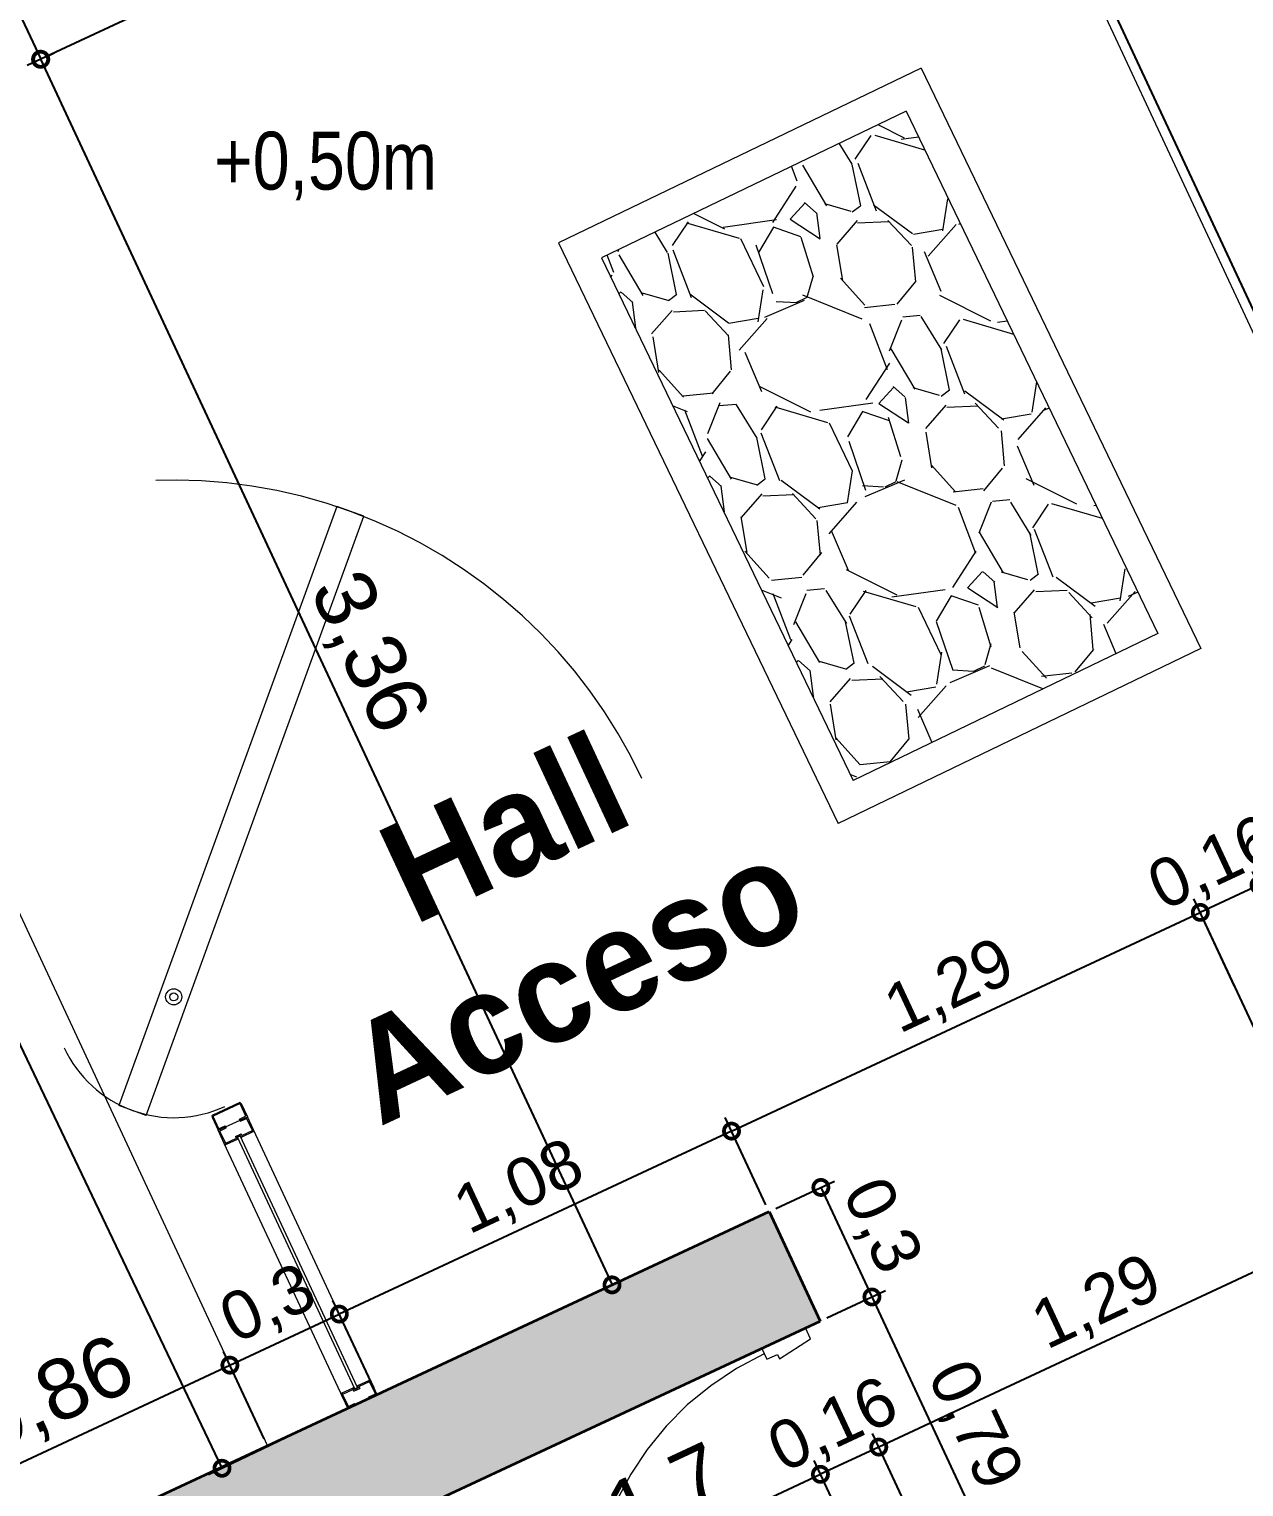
# Model space of a CAD drawing. Header units: millimetres. Extents: x 110427 to 125914, y 76277 to 76441.
# Drawn here: x 114094.767 to 114097.785, y 76331.311 to 76334.93 of the extents above; entities that cross this region are included whole.
import ezdxf

# ---------------------------------------------------------------- set-up
doc = ezdxf.new("R2010")
doc.units = ezdxf.units.MM
doc.linetypes.add('JIS_02_0.7', pattern=[1.35, 0.75, -0.6])
for name, color, linetype, lineweight in [('04_CIVIL A CONSTRUIR', 250, 'Continuous', 35), ('06_CIVIL VISTAS GRUESA', 244, 'Continuous', 13), ('07_CIVIL VISTAS MEDIA', 143, 'Continuous', 9), ('08_CIVIL VISTAS FINO', 251, 'Continuous', 5), ('09_CIVIL PROYECCIONES', 230, 'JIS_02_0.7', 5), ('11_CARPINTERIA Y MOBILIARIO', 141, 'Continuous', 9), ('12_HATCH', 8, 'Continuous', 9), ('12_TEXTOS', 4, 'Continuous', 40), ('13_COTAS', 8, 'Continuous', 9)]:
    doc.layers.add(name, color=color, linetype=linetype, lineweight=lineweight)
doc.layers.add('Hatch', color=251, linetype='Continuous')
doc.styles.add('JDS1', font='GOTHICB.TTF')
doc.styles.get("Standard").update_dxf_attribs({"font": 'arial.ttf'})
doc.styles.add('Swis721 BT', font='swiss.ttf')
doc.dimstyles.new('ISO-23', dxfattribs={"dimscale": 0.03, "dimtxt": 5, "dimasz": 2.5, "dimexe": 1.25, "dimexo": 0.625, "dimtad": 1, "dimtxsty": 'Swis721 BT', "dimblk": 'DOTSMALL', "dimcen": 2.5, "dimclrt": 150, "dimadec": 0, "dimazin": 0, "dimtfac": 1, "dimtmove": 0, "dimatfit": 3, "dimfxl": 0, "dimarcsym": 0})

# ---------------------------------------------------------------- blocks, each defined once
blk = doc.blocks.new('_DotSmall')
at = {"color": 0, "linetype": 'ByBlock', "const_width": 0.5}
blk.add_lwpolyline([(-0.0625, 0, 1), (0.0625, 0, 1)], format="xyb", close=True, dxfattribs=at)
blk = doc.blocks.new('*D579')
at = {"layer": '13_COTAS', "color": 0, "lineweight": -2}
for p, q in [((114096.9254462265, 76330.92871507001), (114096.716811105, 76331.37613453169)), ((114095.1919360519, 76330.62369694469), (114096.7326592899, 76331.34214798968)), ((114095.3847229885, 76330.21026402501), (114095.1760878671, 76330.6576834867))]:
    blk.add_line(p, q, dxfattribs=at)
at = {"layer": 'Defpoints', "color": 0}
for p in [(114096.7326592899, 76331.34214798968), (114096.9333703189, 76330.911721799), (114095.3926470809, 76330.19327075401)]:
    blk.add_point(p, dxfattribs=at)
at = {"layer": '13_COTAS', "color": 0, "lineweight": -2, "xscale": 0.075, "yscale": 0.075, "zscale": 0.075}
for p, rotation in [((114096.7326592899, 76331.34214798968), 25.00000000165702), ((114095.1919360519, 76330.62369694469), 205.000000001657)]:
    blk.add_blockref('_DotSmall', p, dxfattribs=dict(at, rotation=rotation))
at = {"layer": '13_COTAS', "color": 150, "insert": (114096.3534175205, 76331.28576891021), "char_height": 0.15, "attachment_point": 5, "rotation": 25.000000001657032, "style": 'Swis721 BT'}
blk.add_mtext('1,7', dxfattribs=at)
blk = doc.blocks.new('*D567')
at = {"layer": '13_COTAS', "color": 0, "lineweight": -2}
for p, q in [((114094.9390703761, 76340.34131357566), (114094.9220771048, 76340.33338948351)), ((114098.6366206001, 76332.4562574328), (114094.9560636472, 76340.3492376677)), ((114098.6319523628, 76332.45408059807), (114098.6706071425, 76332.472105617))]:
    blk.add_line(p, q, dxfattribs=at)
at = {"layer": 'Defpoints', "color": 0}
for p in [(114094.9560636473, 76340.34923766775), (114094.9560636472, 76340.3492376677), (114098.6149590916, 76332.44615650598)]:
    blk.add_point(p, dxfattribs=at)
at = {"layer": '13_COTAS', "color": 0, "lineweight": -2, "xscale": 0.075, "yscale": 0.075, "zscale": 0.075}
for p, rotation in [((114094.9560636472, 76340.3492376677), 114.9999989492913), ((114098.6366206001, 76332.4562574328), 294.9999989492912)]:
    blk.add_blockref('_DotSmall', p, dxfattribs=dict(at, rotation=rotation))
at = {"layer": '13_COTAS', "color": 150, "insert": (114096.8952907229, 76336.44888803763), "char_height": 0.15, "attachment_point": 5, "rotation": 294.99999894929124, "style": 'Swis721 BT'}
blk.add_mtext('8,71', dxfattribs=at)
blk = doc.blocks.new('*D599')
at = {"layer": '06_CIVIL VISTAS GRUESA', "color": 0, "lineweight": -2}
for p, q in [((114095.3509498119, 76331.43029860294), (114095.2497961855, 76331.64722325488)), ((114094.4862196735, 76331.2497850078), (114095.2656443703, 76331.61323671287)), ((114094.5715251151, 76331.06684689785), (114094.4703714887, 76331.28377154982))]:
    blk.add_line(p, q, dxfattribs=at)
at = {"layer": 'Defpoints', "color": 0}
for p in [(114095.2656443703, 76331.61323671287), (114095.3588739043, 76331.41330533192), (114094.5794492075, 76331.04985362686)]:
    blk.add_point(p, dxfattribs=at)
at = {"layer": '06_CIVIL VISTAS GRUESA', "color": 0, "lineweight": -2, "xscale": 0.075, "yscale": 0.075, "zscale": 0.075}
for p, rotation in [((114095.2656443703, 76331.61323671287), 25.00000000018475), ((114094.4862196735, 76331.2497850078), 205.0000000001848)]:
    blk.add_blockref('_DotSmall', p, dxfattribs=dict(at, rotation=rotation))
at = {"layer": '06_CIVIL VISTAS GRUESA', "color": 150, "insert": (114094.8297915327, 76331.53045945874), "char_height": 0.15, "attachment_point": 5, "rotation": 25.000000000184748, "style": 'Swis721 BT'}
blk.add_mtext('0,86', dxfattribs=at)
blk = doc.blocks.new('*D649')
at = {"layer": '13_COTAS', "color": 0, "lineweight": -2}
for p, q in [((114093.712717064, 76340.34131357538), (114092.4674024467, 76339.76061383256)), ((114092.5013889887, 76339.77646201738), (114094.7959070513, 76334.85585215251)), ((114096.0072351266, 76335.4207037105), (114094.7619205093, 76334.84000396769))]:
    blk.add_line(p, q, dxfattribs=at)
at = {"layer": 'Defpoints', "color": 0}
for p in [(114093.729710335, 76340.34923766779), (114096.0242283976, 76335.4286278029), (114094.7959070513, 76334.85585215251)]:
    blk.add_point(p, dxfattribs=at)
at = {"layer": '13_COTAS', "color": 0, "lineweight": -2, "xscale": 0.075, "yscale": 0.075, "zscale": 0.075}
for p, rotation in [((114092.5013889887, 76339.77646201738), 114.9999999980233), ((114094.7959070513, 76334.85585215251), 294.9999999980233)]:
    blk.add_blockref('_DotSmall', p, dxfattribs=dict(at, rotation=rotation))
at = {"layer": '13_COTAS', "color": 150, "insert": (114093.7475966184, 76337.36229757413), "char_height": 0.15, "attachment_point": 5, "rotation": 294.9999999980233, "style": 'Swis721 BT'}
blk.add_mtext('5,43', dxfattribs=at)
blk = doc.blocks.new('*D657')
at = {"layer": '13_COTAS', "color": 0, "lineweight": -2}
for p, q in [((114097.96231968, 76332.50468007787), (114097.8062711966, 76332.83932713042)), ((114097.8221193815, 76332.80534058841), (114097.6764230838, 76332.73740128908)), ((114097.8166233824, 76332.43674077853), (114097.660574899, 76332.77138783108))]:
    blk.add_line(p, q, dxfattribs=at)
at = {"layer": 'Defpoints', "color": 0}
for p in [(114097.6764230838, 76332.73740128908), (114097.9702437724, 76332.48768680687), (114097.8245474748, 76332.41974750752)]:
    blk.add_point(p, dxfattribs=at)
at = {"layer": '13_COTAS', "color": 0, "lineweight": -2, "xscale": 0.075, "yscale": 0.075, "zscale": 0.075}
for p, rotation in [((114097.8221193815, 76332.80534058841), 25.00000000022021), ((114097.6764230838, 76332.73740128908), 205.0000000002202)]:
    blk.add_blockref('_DotSmall', p, dxfattribs=dict(at, rotation=rotation))
at = {"layer": '13_COTAS', "color": 150, "insert": (114097.7107740228, 76332.85392847165), "char_height": 0.12, "attachment_point": 5, "rotation": 25.000000000220222, "style": 'Swis721 BT'}
blk.add_mtext('0,16', dxfattribs=at)
blk = doc.blocks.new('*D658')
at = {"layer": '13_COTAS', "color": 0, "lineweight": -2}
for p, q in [((114097.7617285255, 76332.55446317919), (114097.660574899, 76332.77138783113)), ((114096.5118175775, 76332.19433682278), (114097.6764230838, 76332.73740128912)), ((114096.5971230191, 76332.01139871284), (114096.4959693927, 76332.22832336479))]:
    blk.add_line(p, q, dxfattribs=at)
at = {"layer": 'Defpoints', "color": 0}
for p in [(114097.6764230838, 76332.73740128912), (114097.7696526178, 76332.53746990817), (114096.6050471115, 76331.99440544183)]:
    blk.add_point(p, dxfattribs=at)
at = {"layer": '13_COTAS', "color": 0, "lineweight": -2, "xscale": 0.075, "yscale": 0.075, "zscale": 0.075}
for p, rotation in [((114097.6764230838, 76332.73740128912), 25.00000000043711), ((114096.5118175775, 76332.19433682278), 205.0000000004371)]:
    blk.add_blockref('_DotSmall', p, dxfattribs=dict(at, rotation=rotation))
at = {"layer": '13_COTAS', "color": 150, "insert": (114097.0556231208, 76332.54842658887), "char_height": 0.12, "attachment_point": 5, "rotation": 25.000000000437105, "style": 'Swis721 BT'}
blk.add_mtext('1,29', dxfattribs=at)
blk = doc.blocks.new('*D659')
at = {"layer": '13_COTAS', "color": 0, "lineweight": -2}
for p, q in [((114096.5971230191, 76332.01139871283), (114096.4959693921, 76332.22832336559)), ((114096.5118175769, 76332.1943368236), (114095.5375367062, 76331.74002219152)), ((114095.6228421483, 76331.55708408075), (114095.5216885213, 76331.77400873351))]:
    blk.add_line(p, q, dxfattribs=at)
at = {"layer": 'Defpoints', "color": 0}
for p in [(114096.6050471115, 76331.99440544183), (114095.5375367062, 76331.74002219152), (114095.6307662408, 76331.54009080975)]:
    blk.add_point(p, dxfattribs=at)
at = {"layer": '13_COTAS', "color": 0, "lineweight": -2, "xscale": 0.075, "yscale": 0.075, "zscale": 0.075}
for p, rotation in [((114096.5118175769, 76332.1943368236), 25.00000004123117), ((114095.5375367062, 76331.74002219152), 205.0000000412312)]:
    blk.add_blockref('_DotSmall', p, dxfattribs=dict(at, rotation=rotation))
at = {"layer": '13_COTAS', "color": 150, "insert": (114095.9861799316, 76332.04973704045), "char_height": 0.12, "attachment_point": 5, "rotation": 25.000000041231157, "style": 'Swis721 BT'}
blk.add_mtext('1,08', dxfattribs=at)
blk = doc.blocks.new('*D660')
at = {"layer": '13_COTAS', "color": 0, "lineweight": -2}
for p, q in [((114095.6228421484, 76331.55708408078), (114095.5216885221, 76331.77400873389)), ((114095.2656443704, 76331.61323671401), (114095.5375367068, 76331.74002219184)), ((114095.350949812, 76331.43029860297), (114095.2497961856, 76331.64722325606))]:
    blk.add_line(p, q, dxfattribs=at)
at = {"layer": 'Defpoints', "color": 0}
for p in [(114095.5375367068, 76331.74002219184), (114095.6307662408, 76331.54009080975), (114095.3588739043, 76331.41330533194)]:
    blk.add_point(p, dxfattribs=at)
at = {"layer": '13_COTAS', "color": 0, "lineweight": -2, "xscale": 0.075, "yscale": 0.075, "zscale": 0.075}
for p, rotation in [((114095.5375367068, 76331.74002219184), 24.99999985510095), ((114095.2656443704, 76331.61323671401), 204.9999998551009)]:
    blk.add_blockref('_DotSmall', p, dxfattribs=dict(at, rotation=rotation))
at = {"layer": '13_COTAS', "color": 150, "insert": (114095.363093329, 76331.75918698595), "char_height": 0.12, "attachment_point": 5, "rotation": 24.999999855100953, "style": 'Swis721 BT'}
blk.add_mtext('0,3', dxfattribs=at)
blk = doc.blocks.new('*D661')
at = {"layer": '13_COTAS', "color": 0, "lineweight": -2}
for p, q in [((114096.6220403825, 76332.00232953424), (114096.7677940599, 76332.07029559021)), ((114096.7338075179, 76332.05444740539), (114096.8605929964, 76331.78255506925)), ((114096.7488258611, 76331.7304371981), (114096.8945795384, 76331.79840325407))]:
    blk.add_line(p, q, dxfattribs=at)
at = {"layer": 'Defpoints', "color": 0}
for p in [(114096.6050471115, 76331.99440544184), (114096.8605929964, 76331.78255506925), (114096.7318325901, 76331.72251310569)]:
    blk.add_point(p, dxfattribs=at)
at = {"layer": '13_COTAS', "color": 0, "lineweight": -2, "xscale": 0.075, "yscale": 0.075, "zscale": 0.075}
for p, rotation in [((114096.7338075179, 76332.05444740539), 115.0000000033583), ((114096.8605929964, 76331.78255506925), 295.0000000033583)]:
    blk.add_blockref('_DotSmall', p, dxfattribs=dict(at, rotation=rotation))
at = {"layer": '13_COTAS', "color": 150, "insert": (114096.8797577901, 76331.95699844716), "char_height": 0.12, "attachment_point": 5, "rotation": 295.0000000033583, "style": 'Swis721 BT'}
blk.add_mtext('0,3', dxfattribs=at)
blk = doc.blocks.new('*D662')
at = {"layer": '13_COTAS', "color": 0, "lineweight": -2}
for p, q in [((114096.748825861, 76331.73043719807), (114096.8945795382, 76331.79840325392)), ((114096.8605929961, 76331.7825550691), (114097.1957292777, 76331.06385299398)), ((114097.0839621426, 76331.01173512296), (114097.2297158197, 76331.0797011788))]:
    blk.add_line(p, q, dxfattribs=at)
at = {"layer": 'Defpoints', "color": 0}
for p in [(114096.73183259, 76331.72251310566), (114097.1957292777, 76331.06385299398), (114097.0669688716, 76331.00381103056)]:
    blk.add_point(p, dxfattribs=at)
at = {"layer": '13_COTAS', "color": 0, "lineweight": -2, "xscale": 0.075, "yscale": 0.075, "zscale": 0.075}
for p, rotation in [((114096.8605929961, 76331.7825550691), 114.9999999996274), ((114097.1957292777, 76331.06385299398), 294.9999999996274)]:
    blk.add_blockref('_DotSmall', p, dxfattribs=dict(at, rotation=rotation))
at = {"layer": '13_COTAS', "color": 150, "insert": (114097.1107186699, 76331.46170124138), "char_height": 0.12, "attachment_point": 5, "rotation": 294.99999999962745, "style": 'Swis721 BT'}
blk.add_mtext('0,79', dxfattribs=at)
blk = doc.blocks.new('*D664')
at = {"layer": '13_COTAS', "color": 0, "lineweight": -2}
for p, q in [((114097.0590447792, 76331.02080430157), (114096.8618203506, 76331.4437534535)), ((114096.8776685355, 76331.40976691147), (114096.7326592895, 76331.34214798958)), ((114096.9140355332, 76330.95318537968), (114096.7168111047, 76331.3761345316))]:
    blk.add_line(p, q, dxfattribs=at)
at = {"layer": 'Defpoints', "color": 0}
for p in [(114096.7326592895, 76331.34214798958), (114097.0669688716, 76331.00381103056), (114096.9219596257, 76330.93619210867)]:
    blk.add_point(p, dxfattribs=at)
at = {"layer": '13_COTAS', "color": 0, "lineweight": -2, "xscale": 0.075, "yscale": 0.075, "zscale": 0.075}
for p, rotation in [((114096.8776685355, 76331.40976691147), 25.00000000037953), ((114096.7326592895, 76331.34214798958), 205.0000000003795)]:
    blk.add_blockref('_DotSmall', p, dxfattribs=dict(at, rotation=rotation))
at = {"layer": '13_COTAS', "color": 150, "insert": (114096.7666667027, 76331.45851498343), "char_height": 0.12, "attachment_point": 5, "rotation": 25.000000000379504, "style": 'Swis721 BT'}
blk.add_mtext('0,16', dxfattribs=at)
blk = doc.blocks.new('*D665')
at = {"layer": '13_COTAS', "color": 0, "lineweight": -2}
for p, q in [((114098.4125606486, 76331.1587491871), (114098.0264258571, 76331.98681791982)), ((114098.0422740419, 76331.9528313778), (114096.8776685355, 76331.40976691147)), ((114097.2479551422, 76330.61568472077), (114096.8618203507, 76331.44375345348))]:
    blk.add_line(p, q, dxfattribs=at)
at = {"layer": 'Defpoints', "color": 0}
for p in [(114096.8776685355, 76331.40976691147), (114098.420484741, 76331.1417559161), (114097.2558792346, 76330.59869144976)]:
    blk.add_point(p, dxfattribs=at)
at = {"layer": '13_COTAS', "color": 0, "lineweight": -2, "xscale": 0.075, "yscale": 0.075, "zscale": 0.075}
for p, rotation in [((114098.0422740419, 76331.9528313778), 24.99999999930063), ((114096.8776685355, 76331.40976691147), 204.9999999993006)]:
    blk.add_blockref('_DotSmall', p, dxfattribs=dict(at, rotation=rotation))
at = {"layer": '13_COTAS', "color": 150, "insert": (114097.4214740788, 76331.76385667754), "char_height": 0.12, "attachment_point": 5, "rotation": 24.999999999300602, "style": 'Swis721 BT'}
blk.add_mtext('1,29', dxfattribs=at)
blk = doc.blocks.new('*D547')
at = {"layer": '13_COTAS', "color": 0, "lineweight": -2}
for p, q in [((114094.8122779647, 76334.86354211447), (114094.8292696708, 76334.87146956187)), ((114094.7952862585, 76334.85561466709), (114096.2150283498, 76331.8125367064)), ((114096.2320200559, 76331.82046415379), (114096.2490117621, 76331.82839160119))]:
    blk.add_line(p, q, dxfattribs=at)
at = {"layer": 'Defpoints', "color": 0}
for p in [(114094.7952862585, 76334.85561466709), (114096.2150283498, 76331.8125367064), (114096.2150283498, 76331.8125367064)]:
    blk.add_point(p, dxfattribs=at)
at = {"layer": '13_COTAS', "color": 0, "lineweight": -2, "xscale": 0.075, "yscale": 0.075, "zscale": 0.075}
for p, rotation in [((114094.7952862585, 76334.85561466709), 115.0113124166494), ((114096.2150283498, 76331.8125367064), 295.0113124166494)]:
    blk.add_blockref('_DotSmall', p, dxfattribs=dict(at, rotation=rotation))
at = {"layer": '13_COTAS', "color": 150, "insert": (114095.6040967907, 76333.38023571136), "char_height": 0.15, "attachment_point": 5, "rotation": 295.01131241664945, "style": 'Swis721 BT'}
blk.add_mtext('3,36', dxfattribs=at)
blk = doc.blocks.new('*D791')
at = {"layer": '06_CIVIL VISTAS GRUESA', "color": 0, "lineweight": -2}
for p, q in [((114092.2236818848, 76338.44722825325), (114091.8945403275, 76338.29008685688)), ((114091.9283813236, 76338.30624349603), (114095.2460405582, 76331.35721827268)), ((114095.5413411194, 76331.4982030299), (114095.2121995622, 76331.34106163353))]:
    blk.add_line(p, q, dxfattribs=at)
at = {"layer": 'Defpoints', "color": 0}
for p in [(114092.2406023828, 76338.45530657281), (114095.5582616174, 76331.50628134946), (114095.2460405582, 76331.35721827268)]:
    blk.add_point(p, dxfattribs=at)
at = {"layer": '06_CIVIL VISTAS GRUESA', "color": 0, "lineweight": -2, "xscale": 0.075, "yscale": 0.075, "zscale": 0.075}
for p, rotation in [((114091.9283813236, 76338.30624349603), 115.5211160539891), ((114095.2460405582, 76331.35721827268), 295.5211160539891)]:
    blk.add_blockref('_DotSmall', p, dxfattribs=dict(at, rotation=rotation))
at = {"layer": '06_CIVIL VISTAS GRUESA', "color": 150, "insert": (114093.6857357959, 76334.8787694091), "char_height": 0.15, "attachment_point": 5, "rotation": 295.5211160539891, "style": 'Swis721 BT'}
blk.add_mtext('7,7', dxfattribs=at)

msp = doc.modelspace()

# ---------------------------------------------------------------- hatches: boundary and pattern name
at = {"layer": '12_HATCH'}
h = msp.add_hatch(color=1, dxfattribs=at)
h.dxf.hatch_style = 1
h.paths.add_polyline_path([(114094.9193146277, 76331.20833547498), (114095.0461001061, 76330.9364431389), (114096.7318325901, 76331.72251310569), (114096.6050471115, 76331.99440544183)])
h.paths.add_polyline_path([(114095.7391940554, 76329.45009836814), (114094.9193146277, 76331.20833547498), (114094.5794492075, 76331.04985362684), (114094.7062346861, 76330.77796129047), (114094.9010908603, 76330.86882421686), (114095.4927564267, 76329.59999331515), (114095.2979002524, 76329.50913038888), (114095.3655191744, 76329.36412114292), (114095.5603753485, 76329.45498406919), (114095.9618626971, 76328.59399167154), (114096.1068719431, 76328.66161059341), (114095.8068129773, 76329.30508912218), (114097.5631956344, 76330.1241038059), (114098.6571509675, 76330.63422355536), (114098.9107219245, 76330.09043888314), (114098.9469742361, 76330.1073436136), (114098.7188104367, 76330.59664246035), (114098.7913150596, 76330.63045192129), (114099.019478859, 76330.14115307454), (114099.0557311705, 76330.158057805), (114098.5413592284, 76331.2611319944), (114098.3963499826, 76331.19351307253), (114098.5895320456, 76330.77923280132), (114097.4215564639, 76330.23459684299), (114097.0669688716, 76331.00381103056), (114096.9219596257, 76330.9361921087), (114097.2799172933, 76330.16854941307)])
at = {"layer": 'Hatch', "lineweight": 5}
h = msp.add_hatch(dxfattribs=at)
h.set_pattern_fill('GRAVEL', color=253, scale=0.02000000000004656, angle=655.729999999981, style=0)
h.set_pattern_definition([(163.7427874999809, (111028.8697751578, 75902.05200784365), (-5.882993127769918, 1.676207582248296), [0.06834428800015906, -6.766096727928749]), (120.6997409999807, (111028.8041635248, 75902.07114085197), (3.104093268087682, -5.271042115481883), [0.1172809440002728, -11.6108097787318]), (68.24044709998077, (111028.7442870445, 75902.17198537747), (-2.828564266255675, -7.002240226664828), [0.08269630400019247, -8.186944558839057]), (203.0036889999808, (111028.5438691159, 75902.29532713149), (9.373172779035997, 3.953137495055911), [0.1068009040002485, -10.5732874851722]), (228.5636541799808, (111028.4455610709, 75902.25359037195), (4.388888287658026, 4.934620106822589), [0.1047267400002438, -10.36796154909293]), (293.0036889999807, (111028.3762541218, 75902.17507752715), (-3.95313749505591, 9.373172779036004), [0.1068009040002486, -10.57328748517221]), (333.4242404699808, (111028.4179908814, 75902.0767694822), (-7.443317146988118, 3.743827700318219), [0.1412387320003288, -13.98262306288196]), (7.98532836998091, (111028.5443067343, 75902.01358204303), (11.61166697414725, 1.648424120830683), [0.13334390400031, -13.20105132041171]), (57.1595656199808, (111028.6763577402, 75902.03210612087), (4.184904621370946, 6.528053715335742), [0.1071626000002494, -10.60910913976709]), (110.9663582999809, (111028.7344722183, 75902.12214253252), (1.968291349839492, -5.254487335819774), [0.1223426560002846, -5.994787390013943]), (158.1274377999809, (111028.6906956221, 75902.23638491359), (-7.680410402184179, 3.065657523980702), [0.1582155840003678, -15.66335450247183]), (74.54407482998079, (111028.7576258747, 75901.84006634817), (1.202021071544857, 4.526652774805918), [0.05400090800012569, -5.346113164881243]), (107.1992343999808, (111028.7720170179, 75901.89211457767), (1.951736557073197, -6.390289227570232), [0.102736396000239, -10.17092779943166]), (160.7299999999808, (111028.7416382773, 75901.99025707468), (-0.4576317159013057, -0.2205384605969607), [0.07184186800016715, -0.6465786216871043]), (138.9285905099809, (111028.781116391, 75902.04875591004), (2.017955734656803, -1.847081658452121), [0.03868826400008994, -3.830124473787709]), (227.5314094899808, (111028.7519497473, 75902.07417397635), (1.152356687028786, 1.119247097772462), [0.05471312400012728, -2.680950598006235]), (326.6937565299808, (111028.7150081141, 75902.03381486164), (1.576878813559282, -0.9318182265677015), [0.08886393200020691, -2.87325963058869]), (97.2950511799807, (111028.7892757376, 75901.9850185657), (-0.01655479464790137, -1.135801892400235), [0.06425742800014951, -1.542179623369189]), (312.1195403339809, (111028.6240374402, 75902.33960037158), (3.578279753673241, -3.914701777221809), [0.09001760000020957, -8.911765334528546]), (6.076175939980855, (111028.6844105643, 75902.27282990291), (-5.916102717322953, -0.5953962027652376), [0.07551978800017571, -7.476443135657401]), (228.9285905099808, (111028.8808020809, 75902.02912625784), (1.847081658453436, 2.017955734658309), [0.07737602000018004, -3.791436717787623]), (279.3404596699808, (111028.8299659482, 75901.97079297042), (-0.8324894586320166, 5.237932540745043), [0.09001760000020949, -8.911765334528734]), (275.1739547799808, (111028.3403057762, 75902.202866526), (-0.1874288711821245, 2.729235500700185), [0.08680704000020195, -4.253546862631095]), (230.5051405999809, (111028.348134027, 75902.11641314384), (3.931256569378381, 4.714081648199534), [0.07273442400016927, -7.200718676160763]), (2.531409489980879, (111028.4253757495, 75901.8040114801), (2.729235500688459, 0.1874288713536207), [0.07737602000018008, -3.791436717787624]), (313.0840246399808, (111028.5026764973, 75901.80742896159), (-4.697526851692431, 5.067058464025131), [0.08515654800019822, -8.430475196059618]), (5.173954779980806, (111028.3173119038, 75902.02825102085), (-2.729235500701499, -0.1874288711631658), [0.04340352000010101, -4.2969503826312]), (37.03993247398086, (111028.4121434418, 75901.831469383), (1.609988403008142, 1.339785558289126), [0.02590292000006027, -2.564398992911167]), (101.6937565319808, (111028.4328196431, 75901.84707262323), (0.2039836658895396, -1.593433608300627), [0.1047267400002437, -1.989810917818431]), (121.7390059599807, (111028.4115935367, 75901.94962588945), (2.663016322098481, -4.355778698276003), [0.09705340000022565, -9.608272972689733]), (239.4200675299809, (111028.6738212596, 75902.0139664002), (0.6947249711431742, 0.8987086371434294), [0.07326477600017053, -1.758355271940093]), (288.8872265899809, (111028.6365485307, 75901.95089124763), (2.833890398775815, -8.220816091366931), [0.1279113520002977, -12.66320181303567]), (356.6753958999809, (111028.6779541943, 75901.82986716487), (-4.085575853692098, 0.2867576394907311), [0.05230164800012174, -5.177878463634051]), (25.72999999998084, (111028.7301679718, 75901.82683404049), (0.2370932553043224, 0.6781701764982023), [0.03048000000007092, -0.4775200000011109]), (55.9864371599808, (111028.420911719, 75901.96539467757), (-2.321268169156871, -3.374296087621335), [0.07057339200016421, -6.986788154656261]), (343.7427874999808, (111028.4603898326, 75902.02389351293), (5.882993127763926, -1.676207582268839), [0.1366885760003181, -6.697752439928591]), (295.7299999999807, (111028.5916130987, 75901.98562749624), (0.6781701764982023, -0.2370932553043224), [0.1320800000003073, -0.3759200000008747]), (261.0348464999807, (111028.6489530986, 75901.86664325008), (-0.9980374020275237, -6.120086383731253), [0.08032191200018686, -7.951863344846505]), (189.7846040999808, (111028.636436244, 75901.78730266556), (-2.051065324194645, -0.4245221265223525), [0.07396581600017214, -3.624330007762837]), (143.3759753599809, (111028.5635462654, 75901.7747325497), (-8.76654790990142, 6.48961799676663), [0.1204290200002803, -11.92249288461535]), (111.1560787399807, (111028.4668936998, 75901.8465759794), (-2.409368271858949, 6.169750767313096), [0.1274058920002965, -12.61316929127735])])
h.paths.add_polyline_path([(114096.9452854574, 76334.72720756024), (114096.1885860396, 76334.36250769583), (114096.8137858645, 76333.0653085749), (114097.5704852823, 76333.43000843926)])

# ---------------------------------------------------------------- linework, layer by layer
at = {"layer": '04_CIVIL A CONSTRUIR'}
for p, q in [((114094.9193146277, 76331.20833547498), (114096.6050471115, 76331.99440544183)), ((114096.6050471115, 76331.99440544183), (114096.7318325901, 76331.72251310569)), ((114095.0461001059, 76330.9364431396), (114096.7318325901, 76331.72251310569))]:
    msp.add_line(p, q, dxfattribs=at)
at = {"layer": '07_CIVIL VISTAS MEDIA'}
for p, q in [((114096.9826188054, 76334.83400737328), (114096.0817861651, 76334.39984086805)), ((114096.9826188054, 76334.83400737328), (114097.6772852137, 76333.39267514893)), ((114096.9452854285, 76334.72720754633), (114096.1885860108, 76334.36250768192)), ((114096.9452854574, 76334.72720756024), (114097.5704852823, 76333.43000843926)), ((114096.0817861651, 76334.39984086805), (114096.7764525735, 76332.95850864364)), ((114096.1885860396, 76334.36250769583), (114096.8137858645, 76333.0653085749)), ((114095.5310415928, 76333.74549336106), (114094.98965902, 76332.25809966124)), ((114095.5986976243, 76333.72086857937), (114095.5310415928, 76333.74549336106)), ((114095.0573407067, 76332.23346554182), (114095.5986976243, 76333.72086857937)), ((114097.5704852823, 76333.43000843926), (114096.8137858645, 76333.0653085749)), ((114097.6772852137, 76333.39267514893), (114096.7764525735, 76332.95850864364)), ((114095.0573407067, 76332.23346554182), (114094.98965902, 76332.25809966124)), ((114095.2884821364, 76332.26465663381), (114095.2232297492, 76332.23422894589)), ((114095.2897561338, 76332.26195458716), (114095.2244790012, 76332.23151536038)), ((114095.2910850599, 76332.26147089768), (114095.3046142111, 76332.23245753915)), ((114095.2937978405, 76332.26272187612), (114095.309006731, 76332.23010630513)), ((114095.2212932175, 76332.22891241519), (114095.236502108, 76332.19629684414)), ((114095.2239952645, 76332.23018641231), (114095.2375244157, 76332.20117305379)), ((114095.236502108, 76332.19629684414), (114095.309006731, 76332.23010630513)), ((114095.236502108, 76332.19629684414), (114095.309006731, 76332.23010630513)), ((114095.2892227859, 76332.22417702127), (114095.3041305217, 76332.23112861268)), ((114095.2904852736, 76332.22146960764), (114095.2892227859, 76332.22417702127)), ((114095.2904852736, 76332.22146960764), (114095.2917477613, 76332.21876219401)), ((114095.2917477613, 76332.21876219401), (114095.3066554972, 76332.22571378542)), ((114095.3215135747, 76332.19621673701), (114095.3079844234, 76332.22523009547)), ((114095.3242156216, 76332.19749073408), (114095.309006731, 76332.23010630513)), ((114095.2517109986, 76332.16368127314), (114095.236502108, 76332.19629684414)), ((114095.2388558429, 76332.20069053004), (114095.2537635787, 76332.20764212139)), ((114095.2544237793, 76332.16493225165), (114095.240894628, 76332.19394561011)), ((114095.2413808183, 76332.19527570283), (114095.2562885542, 76332.20222729418)), ((114095.2550260664, 76332.20493470781), (114095.2537635787, 76332.20764212139)), ((114095.2550260664, 76332.20493470781), (114095.2562885542, 76332.20222729418)), ((114095.2792045014, 76332.18076503833), (114095.2934587162, 76332.18741188783)), ((114095.2950970349, 76332.18389850217), (114095.2934587162, 76332.18741188783)), ((114095.3222808633, 76332.19217503033), (114095.2949810348, 76332.17944491128)), ((114095.3210298851, 76332.19488781094), (114095.296425961, 76332.1834148127)), ((114095.6307662404, 76331.54009081048), (114095.3242156216, 76332.19749073408)), ((114095.5582616174, 76331.50628134949), (114095.2517109986, 76332.16368127314)), ((114095.2557527054, 76332.16444856211), (114095.2803591305, 76332.17592272654)), ((114095.2570267026, 76332.16174651546), (114095.2843290319, 76332.17447780076)), ((114095.2792045014, 76332.18076503833), (114095.2808428201, 76332.17725165261)), ((114095.2831744029, 76332.17932011248), (114095.2920137901, 76332.18344198642)), ((114095.2831744029, 76332.17932011248), (114095.2848127215, 76332.17580672682)), ((114095.2843450663, 76332.17889878884), (114095.2915955286, 76332.18227973496)), ((114095.5756867946, 76331.55411443618), (114095.2843450663, 76332.17889878878)), ((114095.5829372569, 76331.5574953823), (114095.2915955286, 76332.1822797349)), ((114095.2936521088, 76332.17992860076), (114095.2920137901, 76332.18344198642)), ((114095.6102416458, 76331.5746411391), (114095.5829418175, 76331.56191102005)), ((114095.6115156432, 76331.57193909251), (114095.5869117189, 76331.5604660942)), ((114095.6128445693, 76331.57145540297), (114095.6263737207, 76331.54244204404)), ((114095.61555735, 76331.57270638147), (114095.6307662404, 76331.54009081048)), ((114095.5430527269, 76331.53889692054), (114095.5582616174, 76331.50628134949)), ((114095.5449874852, 76331.54421262429), (114095.5722898146, 76331.55694390959)), ((114095.5457547739, 76331.54017091761), (114095.5592839253, 76331.51115755868)), ((114095.5462384634, 76331.54149984368), (114095.5708448885, 76331.55297400817)), ((114095.5738121332, 76331.54897693297), (114095.5721738145, 76331.55249031863)), ((114095.5752570593, 76331.55294683439), (114095.5736187404, 76331.55646022045)), ((114095.5738121332, 76331.54897693297), (114095.5880663481, 76331.55562378254)), ((114095.5752570593, 76331.55294683439), (114095.5840964466, 76331.55706870832)), ((114095.5756867946, 76331.55411443618), (114095.5829372569, 76331.5574953823)), ((114095.5824581278, 76331.56058209445), (114095.5840964466, 76331.55706870832)), ((114095.5864280295, 76331.5591371682), (114095.5880663481, 76331.55562378254)), ((114095.6109822952, 76331.53416152656), (114095.6258900311, 76331.54111311803)), ((114095.612244783, 76331.53145411293), (114095.6109822952, 76331.53416152656)), ((114095.612244783, 76331.53145411299), (114095.6307662404, 76331.54009081048)), ((114095.612244783, 76331.53145411293), (114095.6307662404, 76331.54009081048)), ((114095.5582616174, 76331.50628134949), (114095.5767855758, 76331.51491921316)), ((114095.5582616174, 76331.50628134949), (114095.5767855758, 76331.51491921316)), ((114095.5606153522, 76331.51067503539), (114095.5755230881, 76331.51762662674)), ((114095.5767855758, 76331.51491921316), (114095.5755230881, 76331.51762662674))]:
    msp.add_line(p, q, dxfattribs=at)
for radius in [0.02000000000004656, 0.01000000000002328]:
    msp.add_circle((114095.1261059063, 76332.52769038777), radius, dxfattribs=at)
for centre, radius, start, end in [((114095.2901726094, 76332.26103140306), 0.00400000000000931, 24.9999975392974, 114.9999989492912), ((114095.290178752, 76332.26104827938), 0.001000000000002328, 24.9999975392974, 114.9999989492912), ((114095.2249184487, 76332.23060288824), 0.00400000000000931, 114.9999989492912, 204.9999975392972), ((114095.2249015722, 76332.23060903055), 0.001000000000002328, 114.9999989492912, 204.9999975392972), ((114095.3037079033, 76332.23203492086), 0.001000000000002328, 294.9999989492912, 24.9999975392974), ((114095.3070781156, 76332.22480747724), 0.001000000000002328, 24.9999975392974, 114.9999989492912), ((114095.2384307235, 76332.20159567203), 0.001000000000002328, 204.9999975392972, 295.1581044691977), ((114095.2418009358, 76332.1943682284), 0.001000000000002328, 114.8418965222336, 204.9999975392972), ((114095.2960033427, 76332.18432112047), 0.001000000000002328, 204.9999975392972, 294.9999989492912), ((114095.3206072669, 76332.19579411871), 0.001000000000002328, 294.9999989492912, 24.9999975392974), ((114095.3205903904, 76332.19580026102), 0.00400000000000931, 294.9999989492912, 24.9999975392974), ((114095.2553362297, 76332.1653717462), 0.00400000000000931, 204.9999975392972, 294.9999989492912), ((114095.255330087, 76332.16535486988), 0.001000000000002328, 204.9999975392972, 294.9999989492912), ((114095.2799365122, 76332.17682903438), 0.001000000000002328, 294.9999989492912, 24.9999975392974), ((114095.2945584166, 76332.18035121905), 0.001000000000002328, 204.9999975392972, 294.9999989492912), ((114095.6119321188, 76331.57101590841), 0.00400000000000931, 24.9999975392974, 114.9999989492912), ((114095.6119382614, 76331.57103278473, 1.032966561025114e-09), 0.001000000000002328, 24.9999975392974, 114.9999989492912), ((114095.5466779581, 76331.54058739354), 0.00400000000000931, 114.9999989492912, 204.9999975392972), ((114095.5466610816, 76331.5405935359), 0.001000000000002328, 114.9999989492912, 204.9999975392972), ((114095.5712675068, 76331.55206770034), 0.001000000000002328, 24.9999975392974, 114.9999989492912), ((114095.5833644355, 76331.56100471268), 0.001000000000002328, 114.9999989492912, 204.9999975392972), ((114095.5873343372, 76331.55955978643), 0.001000000000002328, 114.9999989492912, 204.9999975392972), ((114095.6254674129, 76331.5420194258), 0.001000000000002328, 294.9999989492912, 24.9999975392974), ((114095.5601902331, 76331.51158017697), 0.001000000000002328, 204.9999975392972, 295.1581044691977)]:
    msp.add_arc(centre, radius, start, end, dxfattribs=at)
at = {"layer": '07_CIVIL VISTAS MEDIA', "extrusion": (4.977617183396335e-08, -4.267190217731294e-08, 0.9999999999999979)}
msp.add_arc((114095.2839064141, 76332.17538410782, 0.002421987395907235), 0.001000000000002328, 294.9999989492914, 24.99999753929741, dxfattribs=at)
at = {"layer": '07_CIVIL VISTAS MEDIA', "extrusion": (-6.930670249124763e-10, 6.555972983450574e-08, 0.9999999999999979)}
msp.add_arc((114095.5727124332, 76331.55603760113, 0.004925200372248241), 0.001000000000002328, 24.99999753929745, 114.9999989492913, dxfattribs=at)
at = {"layer": '08_CIVIL VISTAS FINO'}
msp.add_line((114091.9380339358, 76338.74932031814), (114095.3588739043, 76331.41330533192), dxfattribs=at)
at = {"layer": '09_CIVIL PROYECCIONES', "ltscale": 2}
for centre, radius, start, end in [((114095.1261059063, 76332.52769038777), 1.282856629071593, 24.99947228412256, 114.9999989492912), ((114095.1261059063, 76332.52769038777), 0.3000000000004056, 204.9994722841223, 294.9999989492912), ((114096.9156203518, 76330.94978672531), 0.763000000001776, 114.9999989492912, 204.9999975392972)]:
    msp.add_arc(centre, radius, start, end, dxfattribs=at)
at = {"layer": '11_CARPINTERIA Y MOBILIARIO'}
msp.add_line((114097.0579945226, 76335.78295049784), (114098.1962111561, 76333.34203705037), dxfattribs=at)
msp.add_lwpolyline([(114096.595886422, 76331.65912036647), (114096.5868233441, 76331.65489418383), (114096.5995018922, 76331.62770494979), (114096.6257848181, 76331.63996087943), (114096.6309347465, 76331.62891682246), (114096.7083565553, 76331.67820956159), (114096.6955802786, 76331.70560837528), (114096.6865172008, 76331.70138219264)], dxfattribs=at)

# ---------------------------------------------------------------- texts
at = {"layer": '12_TEXTOS', "insert": (114095.2262916934, 76334.67581789536), "char_height": 0.1437383715626792, "attachment_point": 1}
msp.add_mtext('{\\fTechnic|b0|i0|c2|p2;+0,50m}', dxfattribs=at)
at = {"layer": '12_TEXTOS', "insert": (114096.1779162235, 76332.45293432857), "char_height": 0.2500000000005821, "width": 2.741072188653846, "attachment_point": 8, "rotation": 25.000250849296663, "style": 'JDS1'}
msp.add_mtext('Hall\\PAcceso', dxfattribs=at)

# ---------------------------------------------------------------- dimensions: what is measured, and where the dimension line sits
at = {"layer": '06_CIVIL VISTAS GRUESA'}
for p1, p2, distance, picture, middle in [((114092.2406023828, 76338.45530657281), (114095.5582616174, 76331.50628134947), -0.3459794656897052, '*D791', (114093.6857357959, 76334.8787694091)), ((114094.5794492075, 76331.04985362684), (114095.3588739043, 76331.41330533192), 0.22059987103118495, '*D599', (114094.8297915327, 76331.53045945874))]:
    dim = msp.add_aligned_dim(p1=p1, p2=p2, distance=distance, dimstyle='ISO-23', override={"dimfxl": 100, "dimarcsym": 2}, dxfattribs=at)
    dim.commit()
    dim.dimension.update_dxf_attribs({"geometry": picture, "text_midpoint": middle})
at = {"layer": '13_COTAS'}
dim = msp.add_linear_dim(base=(114094.9560636472, 76340.3492376677), p1=(114098.6149590916, 76332.44615650599), p2=(114094.9560636473, 76340.34923766778), angle=294.9999989492912, dimstyle='ISO-23', dxfattribs=at)
dim.commit()
dim.dimension.update_dxf_attribs({"geometry": '*D567', "text_midpoint": (114096.8952907229, 76336.44888803763)})
for p1, p2, distance, picture, middle in [((114093.729710335, 76340.34923766778), (114096.0242283976, 76335.42862780289), -1.3553026508593664, '*D649', (114093.7475966184, 76337.36229757413)), ((114094.7952862585, 76334.85561466709), (114096.2150283498, 76331.81253670639), 6.152494530002302e-12, '*D547', (114095.6040967907, 76333.38023571136))]:
    dim = msp.add_aligned_dim(p1=p1, p2=p2, distance=distance, dimstyle='ISO-23', dxfattribs=at)
    dim.commit()
    dim.dimension.update_dxf_attribs({"geometry": picture, "text_midpoint": middle})
for base, p1, p2, angle, picture, middle in [((114097.6764230838, 76332.73740128908), (114097.9702437724, 76332.48768680687), (114097.8245474748, 76332.41974750753), 204.99999999802827, '*D657', (114097.7492712326, 76332.77137093875)), ((114096.8605929964, 76331.78255506925), (114096.6050471115, 76331.99440544183), (114096.7318325901, 76331.72251310569), 295.0000000109148, '*D661', (114096.7972002571, 76331.91850123732)), ((114095.5375367068, 76331.74002219184), (114095.3588739043, 76331.41330533192), (114095.6307662407, 76331.54009080975), 24.99999985627549, '*D660', (114095.4015905386, 76331.67662945294)), ((114096.7326592895, 76331.34214798958), (114097.0669688716, 76331.00381103056), (114096.9219596257, 76330.93619210867), 205.00000000918862, '*D664', (114096.8051639125, 76331.37595745052))]:
    dim = msp.add_linear_dim(base=base, p1=p1, p2=p2, angle=angle, dimstyle='ISO-23', override={"dimtxt": 4}, dxfattribs=at)
    dim.commit()
    dim.dimension.update_dxf_attribs({"geometry": picture, "text_midpoint": middle, "dimtype": 161})
for p1, p2, distance, picture, middle in [((114096.6050471115, 76331.99440544183), (114097.7696526178, 76332.53746990817), 0.22059987103118495, '*D658', (114097.0556231208, 76332.54842658887)), ((114096.6050471115, 76331.99440544183), (114095.6307662408, 76331.54009080975), -0.22059987202803777, '*D659', (114095.9861799316, 76332.04973704045)), ((114098.420484741, 76331.14175591609), (114097.2558792346, 76330.59869144976), -0.8949227550452339, '*D665', (114097.4214740788, 76331.76385667754)), ((114096.7318325901, 76331.72251310569), (114097.0669688716, 76331.00381103056), 0.14207138891319535, '*D662', (114097.1107186699, 76331.46170124138))]:
    dim = msp.add_aligned_dim(p1=p1, p2=p2, distance=distance, dimstyle='ISO-23', override={"dimtxt": 4}, dxfattribs=at)
    dim.commit()
    dim.dimension.update_dxf_attribs({"geometry": picture, "text_midpoint": middle})
dim = msp.add_linear_dim(base=(114096.7326592899, 76331.34214798968), p1=(114095.3926470809, 76330.19327075401), p2=(114096.9333703188, 76330.911721799), angle=25.00000000165703, dimstyle='ISO-23', dxfattribs=at)
dim.commit()
dim.dimension.update_dxf_attribs({"geometry": '*D579', "text_midpoint": (114096.3995580097, 76331.18682031182), "dimtype": 161})

doc.saveas('drawing.dxf')
